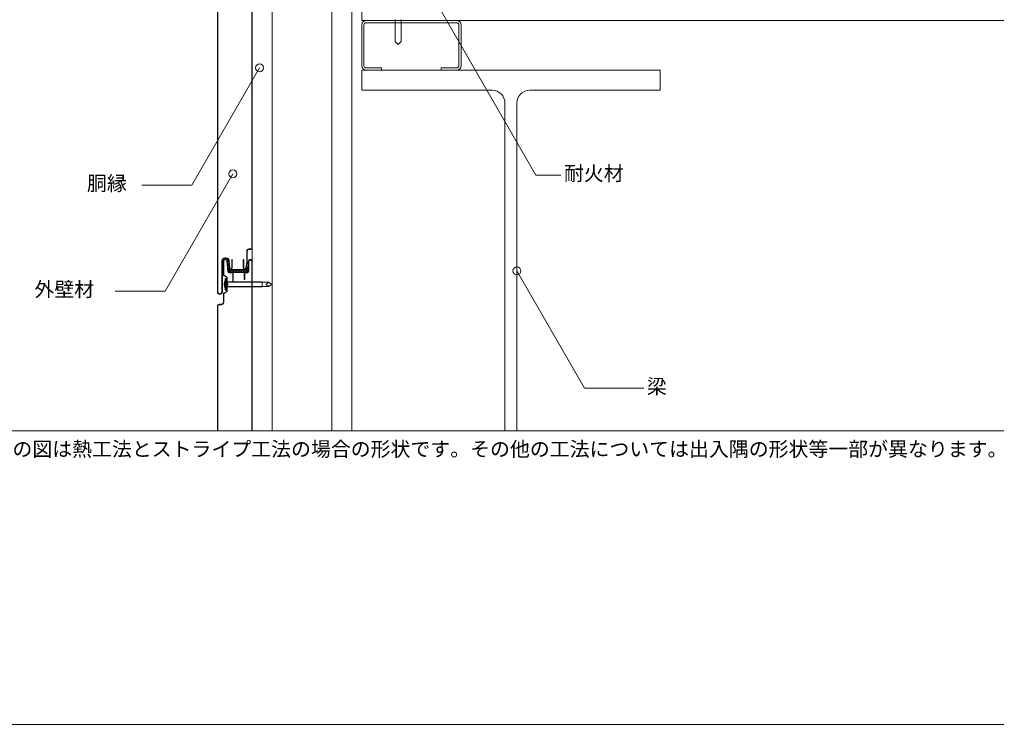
# Model space of a CAD drawing. Units: millimetres, scale not verified. Extents: x -1380 to 1380, y -955 to 955.
# Drawn here: x -813 to 169, y -955 to -247 of the extents above; entities that cross this region are included whole.
import ezdxf
from ezdxf.enums import TextEntityAlignment as Align

# ---------------------------------------------------------------- set-up
doc = ezdxf.new("R2010")
doc.units = ezdxf.units.MM
doc.header["$LTSCALE"] = 3
for name, color, linetype, lineweight in [('0-0_0', 7, 'Continuous', 13), ('0-3_MOJI', 7, 'Continuous', 18), ('0-5_KANAMONO', 5, 'Continuous', 18), ('0-7_TEKKOTU', 7, 'Continuous', 18), ('0-8_dekki', 3, 'Continuous', 18), ('0-A_bo-do', 3, 'Continuous', 18), ('0-D_WAKU', 7, 'Continuous', 18)]:
    doc.layers.add(name, color=color, linetype=linetype, lineweight=lineweight)
doc.styles.add('ＭＳ ゴシック', font='')
doc.styles.get('ＭＳ ゴシック').set_extended_font_data('MS Gothic')

msp = doc.modelspace()

# ---------------------------------------------------------------- linework, layer by layer
at = {"layer": '0-0_0', "lineweight": 18}
msp.add_lwpolyline([(-899.979, -659.984), (900.021, -659.984), (900.021, 540.016), (-899.979, 540.016)], close=True, dxfattribs=at)
at = {"layer": '0-3_MOJI'}
for points in [[(-392.51, -232.376), (-294.03, -402.948), (-268.811, -402.948)], [(-571.659, -295.221), (-639.645, -412.977), (-690.083, -412.977)], [(-571.659, -295.221), (-639.645, -412.977), (-690.083, -412.977)], [(-598.49, -401.739), (-666.477, -519.495), (-716.915, -519.495)], [(-185.528, -617.093), (-245.077, -617.093), (-313.064, -499.337)]]:
    msp.add_lwpolyline(points, dxfattribs=at)
for centre in [(-571.659, -295.221), (-571.659, -295.221), (-598.49, -401.739), (-313.064, -499.337)]:
    msp.add_circle(centre, 4, dxfattribs=at)
at = {"layer": '0-5_KANAMONO'}
for p, q in [((-579.064, 27.311), (-579.064, -659.984)), ((-579.064, 27.311), (-579.064, -659.984)), ((-559.064, 27.311), (-559.064, -659.984)), ((-499.064, 27.311), (-499.064, -659.984)), ((-479.064, 27.311), (-479.064, -659.984)), ((-469.064, -293.089), (-469.064, -252.289)), ((-466.764, -252.289), (-466.764, -293.089)), ((-464.464, -247.689), (-373.664, -247.689)), ((-373.664, -249.989), (-464.464, -249.989)), ((-371.364, -293.089), (-371.364, -252.289)), ((-369.064, -252.289), (-369.064, -293.089))]:
    msp.add_line(p, q, dxfattribs=at)
for points in [[(-464.464, -295.389), (-449.064, -295.389), (-449.064, -297.689), (-464.464, -297.689)], [(-373.664, -297.689), (-389.064, -297.689), (-389.064, -295.389), (-373.664, -295.389)]]:
    msp.add_lwpolyline(points, dxfattribs=at)
for centre, radius, start, end in [((-464.464, -252.289), 4.6, 90, 180), ((-464.464, -252.289), 2.3, 90, 180), ((-373.664, -252.289), 4.6, 0, 90), ((-373.664, -252.289), 2.3, 0, 90), ((-464.464, -293.089), 4.6, 180, 270), ((-464.464, -293.089), 2.3, 180, 270), ((-373.664, -293.089), 2.3, 270, 0), ((-373.664, -293.089), 4.6, 270, 0)]:
    msp.add_arc(centre, radius, start, end, dxfattribs=at)
at = {"layer": '0-7_TEKKOTU'}
for p, q in [((-325.064, -330.689), (-325.064, -659.984)), ((-313.064, -659.984), (-313.064, -330.689))]:
    msp.add_line(p, q, dxfattribs=at)
msp.add_lwpolyline([(-300.064, -317.689), (-169.064, -317.689), (-169.064, -297.689), (-469.064, -297.689), (-469.064, -317.689), (-338.064, -317.689)], dxfattribs=at)
for centre, start, end in [((-338.064, -330.689), 0, 90), ((-300.064, -330.689), 90, 180)]:
    msp.add_arc(centre, 13, start, end, dxfattribs=at)
at = {"layer": '0-8_dekki'}
for p, q in [((-435.293, -246.73), (-435.293, -268.69)), ((-429.293, -246.73), (-429.293, -268.69)), ((-432.293, -271.689), (-435.293, -268.69)), ((-432.293, -271.689), (-429.293, -268.69))]:
    msp.add_line(p, q, dxfattribs=at)
msp.add_lwpolyline([(315.754, -172.689), (-469.064, -172.689), (-469.064, -247.689), (315.754, -247.689)], dxfattribs=at)
at = {"layer": '0-A_bo-do'}
for p, q in [((-579.564, 110.311), (-579.564, -476.189)), ((-579.064, -476.189), (-579.064, 110.311)), ((-614.064, 65.311), (-614.064, -520.189)), ((-613.564, -520.189), (-613.564, 65.311)), ((-580.564, -477.189), (-582.564, -477.189)), ((-582.564, -477.689), (-580.564, -477.689)), ((-609.564, -489.189), (-609.564, -520.189)), ((-609.064, -520.189), (-609.064, -489.189)), ((-608.068, -489.264), (-608.068, -502.898)), ((-607.568, -502.898), (-607.568, -489.264)), ((-605.457, -487.764), (-606.568, -487.764)), ((-606.568, -488.264), (-605.457, -488.264)), ((-605.247, -486.189), (-606.564, -486.189)), ((-606.564, -486.689), (-605.247, -486.689)), ((-604.46, -489.187), (-603.617, -500.156)), ((-603.118, -500.118), (-603.962, -489.149)), ((-602.757, -488.963), (-602.088, -496.325)), ((-601.59, -496.28), (-602.259, -488.918)), ((-588.064, -487.689), (-588.064, -496.189)), ((-583.068, -489.764), (-583.068, -499.264)), ((-582.568, -499.264), (-582.568, -489.764)), ((-579.568, -489.764), (-579.568, -659.984)), ((-579.064, -659.984), (-579.068, -489.764)), ((-603.118, -500.118), (-603.396, -496.5)), ((-603.394, -496.376), (-602.818, -495.8)), ((-603.341, -497.221), (-602.203, -496.083)), ((-603.213, -498.889), (-601.654, -497.33)), ((-603.149, -499.723), (-601.103, -497.677)), ((-602.394, -500.764), (-599.394, -497.764)), ((-601.496, -500.764), (-598.496, -497.764)), ((-600.599, -497.764), (-586.369, -497.764)), ((-600.564, -497.189), (-600.594, -497.189)), ((-600.594, -497.689), (-600.564, -497.689)), ((-599.7, -500.764), (-596.7, -497.764)), ((-598.802, -500.764), (-595.802, -497.764)), ((-597.006, -500.764), (-594.006, -497.764)), ((-596.108, -500.764), (-593.108, -497.764)), ((-594.312, -500.764), (-591.312, -497.764)), ((-593.413, -500.764), (-590.413, -497.764)), ((-591.617, -500.764), (-588.617, -497.764)), ((-590.719, -500.764), (-587.719, -497.764)), ((-588.923, -500.764), (-585.819, -497.659)), ((-588.025, -500.764), (-583.226, -495.965)), ((-586.365, -497.189), (-586.564, -497.189)), ((-586.564, -497.689), (-586.365, -497.689)), ((-586.229, -500.764), (-583.068, -497.603)), ((-585.331, -500.764), (-583.068, -498.501)), ((-584.974, -496.815), (-583.755, -495.596)), ((-583.068, -496.476), (-583.068, -499.264)), ((-607.318, -504.197), (-605.318, -505.352)), ((-605.068, -504.919), (-607.068, -503.764)), ((-604.968, -511.464), (-606.852, -510.233)), ((-606.268, -507.014), (-606.268, -518.514)), ((-606.268, -507.014), (-605.487, -507.014)), ((-605.487, -507.014), (-605.487, -518.514)), ((-605.487, -507.014), (-604.968, -507.514)), ((-604.968, -507.014), (-604.968, -518.514)), ((-604.968, -507.014), (-604.568, -507.014)), ((-604.568, -507.014), (-604.568, -518.514)), ((-569.068, -510.115), (-604.568, -510.115)), ((-600.068, -500.764), (-602.42, -500.764)), ((-602.42, -501.264), (-600.068, -501.264)), ((-584.568, -500.764), (-585.568, -500.764)), ((-585.568, -501.264), (-584.568, -501.264)), ((-579.068, -510.115), (-569.068, -510.115)), ((-569.068, -510.115), (-569.068, -515.413)), ((-605.318, -520.176), (-607.318, -521.331)), ((-606.852, -515.296), (-604.968, -514.064)), ((-606.268, -518.514), (-605.487, -518.514)), ((-605.487, -518.514), (-604.968, -518.014)), ((-604.968, -518.514), (-604.568, -518.514)), ((-604.568, -510.749), (-568.986, -510.749)), ((-604.568, -514.779), (-567.567, -514.779)), ((-569.068, -515.413), (-604.568, -515.413)), ((-569.068, -515.413), (-579.068, -515.413)), ((-569.068, -510.749), (-562.497, -510.749)), ((-569.068, -514.779), (-562.497, -514.779)), ((-565.426, -512.764), (-562.497, -510.749)), ((-562.497, -514.779), (-565.426, -512.764)), ((-559.568, -512.764), (-562.497, -510.749)), ((-562.497, -514.779), (-559.568, -512.764)), ((-608.068, -522.63), (-608.068, -530.764)), ((-607.568, -530.764), (-607.568, -522.63)), ((-607.068, -521.764), (-605.068, -520.609)), ((-614.068, -534.764), (-614.068, -659.984)), ((-613.568, -659.984), (-613.568, -534.764)), ((-610.068, -532.764), (-612.068, -532.764)), ((-612.068, -533.264), (-610.068, -533.264))]:
    msp.add_line(p, q, dxfattribs=at)
for points in [[(-584.564, -479.189), (-584.564, -490.654), (-585.375, -496.331)], [(-584.88, -496.402), (-584.064, -490.689), (-584.064, -479.189)], [(-599.064, -496.189), (-599.064, -487.689), (-599.564, -487.689), (-599.564, -496.189)], [(-587.564, -496.189), (-587.564, -487.689), (-588.064, -487.689)], [(-604.568, -506.651), (-604.568, -512.264), (-604.068, -512.764), (-604.568, -513.264), (-604.568, -518.877)], [(-604.068, -518.877), (-604.068, -513.471), (-603.361, -512.764), (-604.068, -512.057), (-604.068, -506.651)], [(-584.568, -500.764), (-585.568, -500.764), (-600.068, -500.764), (-602.42, -500.764)], [(-598.568, -502.764), (-598.568, -509.764), (-598.068, -509.764), (-598.068, -502.764)], [(-587.068, -502.264), (-587.068, -507.764), (-586.568, -507.764), (-586.568, -502.264)]]:
    msp.add_lwpolyline(points, dxfattribs=at)
for centre, radius, start, end in [((-582.564, -479.189), 2, 90, 180), ((-582.564, -479.189), 1.5, 90, 180), ((-580.564, -476.189), 1.5, 270, 360), ((-580.564, -476.189), 1, 270, 360), ((-606.564, -489.189), 3, 90, 180), ((-606.564, -489.189), 2.5, 90, 180), ((-606.568, -489.264), 1.5, 90, 180), ((-606.568, -489.264), 1, 90, 180), ((-605.457, -489.264), 1.5, 4.39871, 90), ((-605.457, -489.264), 1, 4.39871, 90), ((-605.247, -489.189), 3, 5.19444, 90), ((-605.247, -489.189), 2.5, 5.19444, 90), ((-581.068, -489.764), 2, 0, 180), ((-581.068, -489.764), 1.5, 0, 180), ((-602.42, -500.064), 1.2, 184.39871, 270), ((-602.744, -496.45), 0.654, 4.39871, 184.39871), ((-602.42, -500.064), 0.7, 184.39871, 270), ((-602.42, -500.064), 0.7, 184.39871, 270), ((-600.599, -496.264), 1.5, 185.19444, 270), ((-600.594, -496.189), 1.5, 185.19444, 270), ((-600.594, -496.189), 1, 185.19444, 270), ((-600.564, -496.189), 1.5, 270, 0), ((-600.564, -496.189), 1, 270, 0), ((-586.564, -496.189), 1.5, 180, 270), ((-586.564, -496.189), 1, 180, 270), ((-586.369, -496.264), 1.5, 270, 351.8699), ((-586.365, -496.189), 1, 270, 351.8699), ((-586.365, -496.189), 1.5, 270, 351.8699), ((-583.976, -496.476), 0.908, 0, 180), ((-584.568, -499.264), 1.5, 270, 0), ((-584.568, -499.264), 1.5, 270, 0), ((-584.568, -499.264), 2, 270, 0), ((-606.568, -502.898), 1.5, 180, 240), ((-606.568, -502.898), 1, 180, 240), ((-596.872, -512.764), 10.297, 155.8662, 204.1338), ((-606.068, -506.651), 1.5, 0, 60), ((-606.068, -506.651), 2, 0, 60), ((-600.068, -502.764), 2, 0, 90), ((-600.068, -502.764), 1.5, 0, 90), ((-585.568, -502.264), 1.5, 90, 180), ((-585.568, -502.264), 1, 90, 180), ((-611.564, -520.189), 2.5, 180, 0), ((-611.564, -520.189), 2, 180, 360), ((-606.068, -518.877), 1.5, 300, 0), ((-606.068, -518.877), 2, 300, 0), ((-606.568, -522.63), 1.5, 120, 180), ((-606.568, -522.63), 1, 120, 180), ((-612.068, -534.764), 2, 90, 180), ((-612.068, -534.764), 1.5, 90, 180), ((-610.068, -530.764), 2.5, 270, 360), ((-610.068, -530.764), 2, 270, 0)]:
    msp.add_arc(centre, radius, start, end, dxfattribs=at)
at = {"layer": '0-D_WAKU'}
msp.add_lwpolyline([(-1379.979, -954.984), (1380.021, -954.984), (1380.021, 955.016), (-1379.979, 955.016)], close=True, dxfattribs=at)

# ---------------------------------------------------------------- texts
at = {"layer": '0-3_MOJI', "style": 'ＭＳ ゴシック'}
for s, p in [('耐火材', (-265.811, -412.948)), ('胴縁', (-745.063, -422.977)), ('胴縁', (-745.063, -422.977)), ('外壁材', (-797.884, -529.495)), ('梁', (-182.528, -627.093)), ('※こちらの図は熱工法とストライプ工法の場合の形状です。その他の工法については出入隅の形状等一部が異なります。', (-899.979, -689.984))]:
    msp.add_text(s, height=14.66, dxfattribs=at).set_placement(p, align=Align.BOTTOM_LEFT)

doc.saveas('drawing.dxf')
